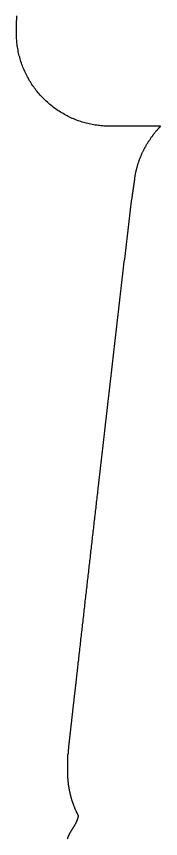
# Model space of a CAD drawing. Extents: x 0 to 29, y 0 to 30.
# Drawn here: x 0.02 to 1.33, y 7.51 to 15 of the extents above; entities that cross this region are included whole.
import ezdxf

# ---------------------------------------------------------------- set-up
doc = ezdxf.new("R2010")
doc.units = 0
doc.layers.add('Layer_1', color=7, linetype='CONTINUOUS')

msp = doc.modelspace()

# ---------------------------------------------------------------- linework, layer by layer
at = {"layer": 'Layer_1', "color": 7}
msp.add_lwpolyline([(0.484716, 7.505102), (0.48511, 7.507014), (0.485546, 7.508898), (0.486018, 7.510753), (0.486521, 7.512578), (0.48705, 7.514371), (0.487603, 7.516131), (0.488174, 7.517859), (0.488761, 7.519552), (0.489361, 7.521211), (0.48997, 7.522836), (0.490587, 7.524425), (0.491209, 7.52598), (0.491835, 7.5275), (0.492461, 7.528986), (0.493088, 7.530436), (0.493713, 7.531852), (0.494335, 7.533235), (0.494953, 7.534583), (0.495566, 7.535898), (0.496173, 7.53718), (0.496773, 7.538429), (0.497367, 7.539646), (0.497952, 7.540832), (0.498528, 7.541987), (0.499096, 7.543111), (0.499655, 7.544206), (0.500203, 7.545271), (0.500742, 7.546307), (0.501271, 7.547315), (0.50179, 7.548295), (0.502298, 7.549249), (0.502796, 7.550176), (0.503284, 7.551077), (0.50376, 7.551953), (0.504227, 7.552804), (0.504682, 7.553631), (0.505128, 7.554435), (0.505563, 7.555216), (0.505987, 7.555974), (0.506402, 7.556711), (0.506806, 7.557426), (0.5072, 7.558121), (0.507972, 7.559472), (0.508703, 7.560743), (0.509397, 7.56194), (0.510054, 7.563067), (0.510675, 7.564126), (0.511262, 7.565122), (0.511817, 7.566059), (0.512341, 7.56694), (0.512836, 7.567767), (0.513302, 7.568545), (0.513742, 7.569276), (0.514157, 7.569962), (0.514547, 7.570607), (0.514915, 7.571212), (0.515608, 7.57235), (0.516219, 7.573348), (0.516757, 7.574224), (0.517231, 7.574992), (0.517647, 7.575665), (0.518013, 7.576256), (0.518334, 7.576773), (0.518898, 7.577679), (0.519323, 7.57836), (0.519643, 7.578872), (0.520125, 7.57964), (0.520609, 7.58041), (0.520609, 7.58041), (0.520609, 7.58041), (0.520609, 7.58041), (0.520609, 7.58041), (0.520609, 7.58041), (0.520609, 7.58041), (0.520609, 7.58041), (0.520609, 7.58041), (0.520609, 7.58041), (0.520609, 7.58041), (0.520609, 7.58041), (0.520609, 7.58041), (0.520609, 7.58041), (0.520609, 7.58041), (0.520609, 7.58041), (0.520609, 7.58041), (0.520609, 7.58041), (0.520609, 7.58041), (0.520609, 7.58041), (0.521699, 7.582138), (0.522776, 7.583846), (0.523842, 7.585534), (0.524896, 7.587201), (0.525937, 7.588848), (0.526965, 7.590476), (0.527979, 7.592083), (0.528981, 7.59367), (0.529968, 7.595238), (0.530942, 7.596787), (0.531902, 7.598316), (0.532847, 7.599825), (0.533778, 7.601316), (0.534695, 7.602788), (0.535598, 7.604241), (0.536486, 7.605675), (0.53736, 7.607091), (0.53822, 7.608489), (0.539065, 7.609868), (0.539896, 7.61123), (0.540713, 7.612573), (0.541516, 7.613899), (0.542304, 7.615207), (0.543079, 7.616498), (0.54384, 7.617772), (0.544587, 7.619029), (0.54532, 7.620269), (0.54604, 7.621493), (0.546747, 7.6227), (0.54744, 7.62389), (0.548121, 7.625065), (0.548788, 7.626223), (0.549443, 7.627366), (0.550085, 7.628493), (0.550715, 7.629605), (0.551333, 7.630701), (0.551938, 7.631782), (0.552532, 7.632848), (0.553114, 7.6339), (0.553685, 7.634937), (0.554244, 7.635959), (0.554792, 7.636967), (0.555329, 7.637961), (0.556378, 7.639923), (0.557386, 7.64183), (0.558352, 7.643682), (0.55928, 7.645482), (0.560169, 7.647231), (0.561021, 7.648929), (0.561838, 7.650579), (0.562621, 7.652182), (0.563372, 7.653738), (0.564091, 7.655249), (0.56478, 7.656716), (0.565441, 7.65814), (0.566073, 7.659523), (0.566679, 7.660865), (0.56726, 7.662168), (0.567817, 7.663432), (0.56835, 7.664659), (0.568861, 7.66585), (0.56935, 7.667006), (0.569819, 7.668127), (0.570268, 7.669216), (0.570699, 7.670271), (0.571112, 7.671296), (0.571507, 7.672289), (0.571886, 7.673253), (0.572249, 7.674188), (0.572942, 7.676003), (0.573579, 7.677709), (0.574163, 7.679312), (0.5747, 7.680818), (0.575194, 7.682232), (0.575648, 7.683561), (0.576066, 7.684808), (0.576451, 7.68598), (0.576806, 7.68708), (0.577133, 7.688113), (0.577435, 7.689082), (0.577714, 7.689992), (0.577971, 7.690846), (0.578444, 7.69245), (0.578846, 7.693856), (0.57919, 7.695089), (0.579484, 7.696169), (0.579737, 7.697115), (0.579953, 7.697944), (0.580324, 7.699396), (0.580594, 7.700488), (0.580792, 7.701307), (0.581083, 7.702538), (0.581225, 7.703154), (0.581365, 7.70377), (0.581365, 7.70377), (0.581365, 7.70377), (0.581365, 7.70377), (0.581365, 7.70377), (0.581365, 7.70377), (0.581365, 7.70377), (0.581659, 7.704708), (0.58188, 7.70541), (0.582099, 7.706107), (0.582301, 7.706748), (0.582477, 7.707311), (0.58277, 7.708243), (0.582961, 7.708851), (0.58325, 7.70977), (0.58325, 7.70977), (0.58325, 7.70977), (0.58325, 7.70977), (0.58325, 7.70977), (0.58325, 7.70977), (0.58325, 7.70977), (0.58325, 7.70977), (0.58325, 7.70977), (0.58325, 7.70977), (0.58325, 7.70977), (0.58325, 7.70977), (0.58325, 7.70977), (0.58325, 7.70977), (0.58325, 7.70977), (0.58325, 7.70977), (0.58325, 7.70977), (0.58325, 7.70977), (0.58325, 7.70977), (0.58325, 7.70977), (0.58325, 7.70977), (0.58325, 7.70977), (0.58325, 7.70977), (0.58325, 7.70977), (0.58325, 7.70977), (0.58325, 7.70977), (0.58325, 7.70977), (0.58325, 7.70977), (0.58325, 7.70977), (0.58325, 7.70977), (0.58325, 7.70977), (0.58325, 7.70977), (0.58325, 7.70977), (0.58325, 7.70977), (0.58325, 7.70977), (0.58325, 7.70977), (0.58325, 7.70977), (0.58325, 7.70977), (0.58325, 7.70977), (0.58325, 7.70977), (0.58325, 7.70977), (0.58325, 7.70977), (0.58325, 7.70977), (0.58325, 7.70977), (0.58325, 7.70977), (0.58325, 7.70977), (0.58325, 7.70977), (0.58325, 7.70977), (0.58325, 7.70977), (0.58325, 7.70977), (0.58325, 7.70977), (0.58325, 7.70977), (0.58325, 7.70977), (0.58325, 7.70977), (0.58325, 7.70977), (0.58325, 7.70977), (0.58325, 7.70977), (0.58325, 7.70977), (0.58325, 7.70977), (0.58325, 7.70977), (0.58325, 7.70977), (0.58325, 7.70977), (0.58325, 7.70977), (0.58325, 7.70977), (0.58325, 7.70977), (0.58325, 7.70977), (0.58325, 7.70977), (0.58325, 7.70977), (0.58325, 7.70977), (0.58325, 7.70977), (0.58325, 7.70977), (0.58325, 7.70977), (0.58325, 7.70977), (0.58325, 7.70977), (0.58325, 7.70977), (0.58325, 7.70977), (0.58325, 7.70977), (0.58325, 7.70977), (0.58325, 7.70977), (0.58325, 7.70977), (0.58325, 7.70977), (0.58325, 7.70977), (0.58325, 7.70977), (0.58325, 7.70977), (0.58325, 7.70977), (0.58325, 7.70977), (0.58325, 7.70977), (0.58325, 7.70977), (0.58325, 7.70977), (0.58325, 7.70977), (0.58325, 7.70977), (0.58325, 7.70977), (0.58325, 7.70977), (0.582955, 7.710708), (0.582735, 7.71141), (0.582516, 7.712107), (0.582314, 7.712748), (0.582138, 7.713311), (0.581845, 7.714243), (0.581654, 7.714851), (0.581365, 7.71577), (0.581365, 7.71577), (0.581365, 7.71577), (0.581365, 7.71577), (0.581365, 7.71577), (0.581365, 7.71577), (0.581365, 7.71577), (0.581365, 7.71577), (0.581365, 7.71577), (0.581365, 7.71577), (0.581365, 7.71577), (0.581365, 7.71577), (0.581365, 7.71577), (0.581365, 7.71577), (0.581365, 7.71577), (0.581365, 7.71577), (0.581365, 7.71577), (0.581365, 7.71577), (0.581365, 7.71577), (0.581365, 7.71577), (0.581365, 7.71577), (0.581365, 7.71577), (0.581365, 7.71577), (0.581365, 7.71577), (0.581365, 7.71577), (0.581365, 7.71577), (0.581365, 7.71577), (0.581365, 7.71577), (0.581365, 7.71577), (0.581365, 7.71577), (0.581365, 7.71577), (0.581365, 7.71577), (0.581365, 7.71577), (0.581365, 7.71577), (0.581365, 7.71577), (0.581365, 7.71577), (0.581365, 7.71577), (0.581365, 7.71577), (0.581365, 7.71577), (0.581365, 7.71577), (0.581365, 7.71577), (0.581365, 7.71577), (0.581365, 7.71577), (0.581365, 7.71577), (0.581365, 7.71577), (0.581365, 7.71577), (0.581365, 7.71577), (0.581365, 7.71577), (0.581365, 7.71577), (0.581365, 7.71577), (0.581365, 7.71577), (0.581365, 7.71577), (0.581365, 7.71577), (0.581365, 7.71577), (0.581365, 7.71577), (0.581365, 7.71577), (0.581365, 7.71577), (0.581365, 7.71577), (0.581365, 7.71577), (0.581365, 7.71577), (0.581365, 7.71577), (0.581365, 7.71577), (0.581365, 7.71577), (0.581365, 7.71577), (0.581365, 7.71577), (0.581365, 7.71577), (0.581365, 7.71577), (0.581365, 7.71577), (0.581365, 7.71577), (0.581365, 7.71577), (0.581365, 7.71577), (0.581365, 7.71577), (0.581365, 7.71577), (0.581365, 7.71577), (0.581365, 7.71577), (0.581365, 7.71577), (0.581365, 7.71577), (0.581365, 7.71577), (0.581365, 7.71577), (0.581365, 7.71577), (0.581365, 7.71577), (0.581365, 7.71577), (0.581365, 7.71577), (0.581365, 7.71577), (0.581365, 7.71577), (0.581365, 7.71577), (0.581365, 7.71577), (0.581365, 7.71577), (0.581365, 7.71577), (0.581365, 7.71577), (0.581365, 7.71577), (0.581365, 7.71577), (0.581365, 7.71577), (0.579907, 7.718595), (0.578472, 7.721402), (0.577058, 7.724193), (0.575665, 7.726966), (0.573612, 7.731103), (0.571606, 7.735201), (0.569645, 7.73926), (0.567728, 7.743282), (0.565855, 7.747266), (0.564025, 7.751212), (0.562236, 7.75512), (0.560488, 7.758991), (0.558779, 7.762824), (0.55711, 7.76662), (0.555478, 7.77038), (0.553883, 7.774102), (0.552325, 7.777787), (0.550802, 7.781437), (0.549314, 7.78505), (0.54786, 7.788626), (0.546439, 7.792167), (0.544591, 7.796843), (0.542798, 7.801455), (0.54106, 7.806005), (0.539375, 7.810492), (0.537741, 7.814919), (0.536157, 7.819284), (0.53462, 7.823589), (0.533131, 7.827835), (0.531686, 7.832022), (0.530285, 7.83615), (0.528927, 7.84022), (0.52761, 7.844233), (0.526334, 7.84819), (0.525096, 7.85209), (0.523895, 7.855936), (0.522731, 7.859726), (0.521603, 7.863462), (0.520509, 7.867145), (0.519448, 7.870775), (0.518419, 7.874352), (0.517422, 7.877878), (0.516455, 7.881353), (0.515517, 7.884778), (0.514608, 7.888152), (0.513727, 7.891478), (0.512872, 7.894755), (0.512044, 7.897984), (0.51124, 7.901165), (0.510462, 7.9043), (0.509707, 7.907389), (0.508974, 7.910432), (0.507914, 7.914931), (0.506902, 7.919329), (0.505935, 7.92363), (0.505013, 7.927835), (0.504133, 7.931945), (0.503293, 7.935964), (0.502491, 7.939892), (0.501725, 7.943732), (0.500995, 7.947485), (0.500069, 7.952377), (0.499199, 7.957121), (0.498381, 7.961722), (0.497614, 7.966184), (0.496892, 7.970511), (0.496214, 7.974705), (0.495578, 7.978773), (0.494979, 7.982716), (0.494417, 7.986539), (0.493889, 7.990245), (0.493393, 7.993837), (0.492927, 7.99732), (0.492489, 8.000696), (0.492078, 8.003968), (0.491691, 8.007139), (0.491151, 8.011751), (0.490659, 8.01615), (0.490211, 8.020345), (0.489804, 8.024346), (0.489433, 8.028161), (0.488986, 8.033013), (0.488593, 8.037564), (0.488246, 8.041833), (0.48794, 8.045838), (0.487671, 8.049594), (0.487433, 8.053116), (0.487223, 8.05642), (0.48695, 8.061068), (0.486725, 8.065282), (0.486539, 8.069102), (0.486336, 8.07372), (0.48618, 8.077762), (0.486059, 8.0813), (0.485922, 8.085945), (0.48583, 8.08972), (0.485749, 8.093811), (0.485681, 8.098415), (0.485644, 8.102252), (0.485624, 8.10609), (0.485624, 8.106979), (0.485624, 8.10797), (0.485624, 8.109247), (0.485624, 8.110761), (0.485624, 8.11247), (0.485624, 8.113378), (0.485624, 8.11432), (0.485624, 8.115292), (0.485624, 8.116291), (0.485624, 8.117313), (0.485624, 8.118354), (0.485624, 8.119413), (0.485624, 8.120486), (0.485624, 8.12157), (0.485624, 8.122663), (0.485624, 8.123763), (0.485624, 8.124868), (0.485624, 8.125975), (0.485624, 8.127084), (0.485624, 8.128192), (0.485624, 8.129298), (0.485624, 8.1304), (0.485624, 8.131497), (0.485624, 8.132588), (0.485624, 8.133672), (0.485624, 8.134748), (0.485624, 8.135814), (0.485624, 8.136871), (0.485624, 8.137917), (0.485624, 8.138951), (0.485624, 8.139974), (0.485624, 8.140983), (0.485624, 8.14198), (0.485624, 8.142963), (0.485624, 8.143933), (0.485624, 8.144888), (0.485624, 8.145828), (0.485624, 8.146754), (0.485624, 8.147665), (0.485624, 8.148561), (0.485624, 8.149441), (0.485624, 8.150306), (0.485624, 8.151156), (0.485624, 8.15199), (0.485624, 8.152809), (0.485624, 8.153612), (0.485624, 8.155184), (0.485624, 8.156694), (0.485624, 8.158141), (0.485624, 8.159528), (0.485624, 8.160856), (0.485624, 8.162125), (0.485624, 8.163337), (0.485624, 8.164494), (0.485624, 8.165598), (0.485624, 8.16665), (0.485624, 8.167651), (0.485624, 8.168604), (0.485624, 8.16951), (0.485624, 8.170372), (0.485624, 8.17119), (0.485624, 8.171968), (0.485624, 8.172705), (0.485624, 8.173405), (0.485624, 8.174717), (0.485624, 8.175892), (0.485624, 8.176944), (0.485624, 8.177884), (0.485624, 8.178722), (0.485624, 8.179469), (0.485624, 8.180134), (0.485624, 8.181285), (0.485624, 8.182186), (0.485624, 8.182888), (0.485624, 8.183913), (0.485624, 8.184936), (0.485624, 8.18529), (0.485624, 8.18529), (0.485624, 8.18529), (0.485624, 8.18529), (0.485624, 8.18529), (0.485624, 8.18529), (0.485624, 8.18529), (0.485624, 8.18529), (0.485624, 8.18529), (0.485624, 8.18529), (0.485624, 8.18529), (0.485624, 8.18529), (0.485624, 8.18529), (0.485624, 8.18529), (0.485624, 8.18529), (0.485624, 8.18529), (0.485624, 8.18529), (0.485624, 8.18529), (0.485624, 8.18529), (0.485624, 8.18529), (0.485624, 8.18529), (0.485624, 8.18529), (0.485624, 8.18529), (0.485624, 8.18529), (0.485624, 8.186835), (0.485625, 8.188357), (0.485625, 8.189856), (0.485626, 8.191332), (0.485628, 8.192786), (0.48563, 8.194218), (0.485632, 8.195629), (0.485634, 8.197017), (0.485636, 8.198385), (0.485639, 8.199732), (0.485642, 8.201059), (0.485646, 8.202365), (0.485649, 8.203651), (0.485653, 8.204918), (0.485657, 8.206165), (0.485661, 8.207394), (0.485666, 8.208603), (0.485671, 8.209794), (0.485676, 8.210966), (0.485681, 8.21212), (0.485687, 8.213257), (0.485692, 8.214375), (0.485698, 8.215477), (0.485705, 8.216561), (0.485711, 8.217629), (0.485717, 8.21868), (0.485724, 8.219715), (0.485731, 8.220733), (0.485738, 8.221736), (0.485746, 8.222722), (0.485753, 8.223694), (0.485761, 8.22465), (0.485777, 8.226521), (0.485794, 8.228333), (0.485811, 8.230088), (0.485829, 8.231788), (0.485848, 8.233433), (0.485867, 8.235027), (0.485886, 8.236569), (0.485907, 8.238063), (0.485927, 8.239508), (0.485949, 8.240907), (0.48597, 8.24226), (0.485992, 8.24357), (0.486015, 8.244836), (0.486038, 8.246062), (0.486061, 8.247247), (0.486085, 8.248392), (0.486109, 8.2495), (0.486134, 8.250572), (0.486158, 8.251607), (0.486183, 8.252608), (0.486209, 8.253575), (0.486234, 8.254509), (0.48626, 8.255412), (0.486286, 8.256283), (0.486312, 8.257125), (0.486366, 8.258729), (0.48642, 8.260223), (0.486475, 8.261613), (0.48653, 8.262906), (0.486586, 8.264108), (0.486642, 8.265224), (0.486698, 8.26626), (0.486755, 8.26722), (0.486812, 8.268109), (0.486869, 8.268931), (0.486984, 8.270404), (0.487098, 8.271654), (0.487212, 8.272711), (0.487324, 8.273598), (0.487549, 8.274968), (0.487767, 8.275883), (0.48819, 8.276823), (0.48896, 8.276952), (0.489545, 8.276734), (0.489979, 8.276927), (0.490297, 8.277496), (0.490529, 8.278257), (0.4907, 8.279056), (0.490825, 8.2798), (0.490917, 8.280446), (0.491053, 8.28157), (0.49112, 8.282204), (0.491186, 8.28289), (0.491186, 8.28289), (0.491186, 8.28289), (0.491186, 8.28289), (0.491186, 8.28289), (0.491186, 8.28289), (0.491186, 8.28289), (0.491186, 8.28289), (0.491186, 8.28289), (0.491186, 8.28289), (0.491186, 8.28289), (0.491186, 8.28289), (0.491186, 8.28289), (0.491186, 8.28289), (0.491186, 8.28289), (0.491186, 8.28289), (0.49126, 8.283715), (0.491331, 8.284528), (0.491398, 8.285329), (0.491462, 8.286117), (0.491524, 8.286894), (0.491641, 8.288425), (0.491748, 8.28991), (0.491846, 8.291351), (0.491938, 8.29275), (0.492022, 8.294107), (0.492101, 8.295424), (0.492176, 8.296702), (0.492245, 8.297943), (0.492311, 8.299147), (0.492373, 8.300316), (0.492433, 8.30145), (0.492489, 8.302551), (0.492543, 8.30362), (0.492596, 8.304658), (0.492646, 8.305665), (0.492694, 8.306643), (0.492742, 8.307591), (0.492788, 8.308513), (0.492832, 8.309406), (0.492876, 8.310274), (0.492918, 8.311116), (0.49296, 8.311934), (0.493001, 8.312727), (0.493041, 8.313497), (0.493081, 8.314244), (0.49312, 8.314969), (0.493158, 8.315673), (0.493195, 8.316356), (0.493232, 8.317018), (0.493305, 8.318306), (0.493376, 8.319516), (0.493445, 8.320654), (0.493512, 8.321725), (0.493576, 8.322731), (0.493639, 8.323677), (0.493699, 8.324566), (0.493757, 8.325401), (0.493813, 8.326186), (0.493867, 8.326924), (0.493918, 8.327617), (0.493968, 8.328268), (0.494015, 8.328879), (0.494107, 8.330029), (0.49419, 8.331038), (0.494265, 8.331923), (0.494333, 8.3327), (0.494394, 8.333381), (0.494448, 8.333978), (0.494546, 8.335026), (0.494622, 8.335814), (0.49468, 8.336406), (0.49477, 8.337297), (0.494862, 8.33819), (0.494862, 8.33819), (0.494862, 8.33819), (0.494862, 8.33819), (0.494862, 8.33819), (0.494862, 8.33819), (0.494862, 8.33819), (0.494862, 8.33819), (0.494862, 8.33819), (0.494862, 8.33819), (0.494862, 8.33819), (0.494862, 8.33819), (0.494862, 8.33819), (0.494862, 8.33819), (0.494862, 8.33819), (0.494862, 8.33819), (0.494862, 8.33819), (0.494862, 8.33819), (0.494862, 8.33819), (0.494862, 8.33819), (0.494862, 8.33819), (0.494862, 8.33819), (0.494862, 8.33819), (0.494862, 8.33819), (0.494862, 8.33819), (0.494862, 8.33819), (0.494862, 8.33819), (0.494862, 8.33819), (0.494862, 8.33819), (0.494862, 8.33819), (0.494862, 8.33819), (0.494862, 8.33819), (0.494862, 8.33819), (0.494862, 8.33819), (0.494862, 8.33819), (0.494862, 8.33819), (0.494862, 8.33819), (0.494862, 8.33819), (0.494862, 8.33819), (0.494862, 8.33819), (0.494862, 8.33819), (0.494862, 8.33819), (0.494862, 8.33819), (0.495063, 8.340141), (0.495264, 8.342082), (0.495465, 8.344013), (0.495666, 8.345932), (0.495867, 8.34784), (0.496068, 8.349736), (0.496268, 8.35162), (0.496468, 8.353491), (0.496667, 8.355349), (0.496866, 8.357194), (0.497064, 8.359025), (0.497261, 8.360842), (0.497458, 8.362645), (0.497653, 8.364433), (0.497847, 8.366207), (0.498041, 8.367966), (0.498233, 8.369711), (0.498423, 8.37144), (0.498613, 8.373153), (0.498801, 8.374851), (0.498988, 8.376534), (0.499173, 8.378201), (0.499357, 8.379852), (0.49954, 8.381487), (0.499721, 8.383106), (0.4999, 8.38471), (0.500078, 8.386297), (0.500254, 8.387868), (0.500429, 8.389423), (0.500602, 8.390962), (0.500773, 8.392485), (0.500943, 8.393991), (0.501111, 8.395482), (0.501277, 8.396956), (0.501442, 8.398415), (0.501605, 8.399857), (0.501766, 8.401283), (0.501925, 8.402693), (0.502083, 8.404087), (0.502239, 8.405466), (0.502393, 8.406828), (0.502546, 8.408175), (0.502697, 8.409506), (0.502995, 8.412142), (0.503287, 8.414716), (0.503572, 8.417227), (0.503849, 8.419677), (0.50412, 8.422067), (0.504384, 8.424397), (0.504642, 8.426668), (0.504893, 8.428882), (0.505137, 8.431039), (0.505375, 8.43314), (0.505607, 8.435186), (0.505833, 8.437179), (0.506052, 8.439119), (0.506266, 8.441008), (0.506473, 8.442846), (0.506675, 8.444634), (0.506872, 8.446374), (0.507063, 8.448066), (0.507249, 8.449712), (0.507429, 8.451313), (0.507604, 8.45287), (0.507775, 8.454383), (0.50794, 8.455854), (0.508101, 8.457283), (0.508257, 8.458673), (0.508409, 8.460023), (0.508556, 8.461335), (0.508699, 8.46261), (0.508838, 8.463848), (0.509107, 8.466256), (0.509361, 8.468526), (0.5096, 8.470663), (0.509825, 8.472676), (0.510036, 8.474571), (0.510235, 8.476354), (0.510421, 8.478032), (0.510597, 8.47961), (0.510762, 8.481094), (0.510916, 8.48249), (0.511062, 8.483802), (0.511198, 8.485035), (0.511327, 8.486193), (0.511447, 8.487282), (0.511673, 8.489329), (0.511872, 8.491127), (0.512046, 8.492706), (0.512198, 8.494091), (0.512332, 8.495306), (0.512449, 8.496372), (0.512654, 8.498241), (0.512808, 8.499648), (0.512924, 8.500705), (0.513098, 8.502295), (0.513185, 8.503092), (0.513272, 8.50389), (0.513272, 8.50389), (0.513272, 8.50389), (0.513978, 8.510344), (0.514684, 8.516771), (0.515387, 8.523169), (0.51609, 8.529535), (0.51679, 8.535869), (0.517488, 8.542168), (0.518183, 8.548431), (0.518875, 8.554655), (0.519565, 8.56084), (0.520251, 8.566984), (0.520933, 8.573085), (0.521611, 8.579144), (0.522286, 8.585157), (0.522956, 8.591125), (0.523622, 8.597047), (0.524283, 8.602921), (0.52494, 8.608747), (0.525592, 8.614523), (0.526238, 8.62025), (0.52688, 8.625927), (0.527517, 8.631553), (0.528148, 8.637128), (0.528774, 8.642651), (0.529394, 8.648121), (0.530009, 8.653539), (0.530618, 8.658905), (0.531222, 8.664217), (0.53182, 8.669476), (0.532412, 8.674681), (0.532998, 8.679833), (0.533578, 8.684931), (0.534153, 8.689975), (0.534721, 8.694965), (0.535284, 8.699902), (0.535841, 8.704785), (0.536392, 8.709614), (0.536936, 8.714389), (0.537475, 8.719111), (0.538008, 8.723779), (0.538535, 8.728394), (0.539056, 8.732956), (0.539571, 8.737465), (0.540207, 8.743038), (0.540835, 8.748529), (0.541453, 8.753938), (0.542184, 8.760335), (0.542902, 8.766615), (0.543607, 8.77278), (0.544298, 8.77883), (0.544977, 8.784768), (0.545643, 8.790594), (0.546297, 8.796309), (0.546938, 8.801915), (0.547566, 8.807413), (0.548183, 8.812805), (0.548787, 8.818092), (0.54938, 8.823274), (0.549961, 8.828355), (0.55053, 8.833335), (0.551088, 8.838215), (0.551817, 8.844596), (0.552526, 8.850804), (0.553216, 8.856845), (0.553887, 8.862721), (0.55454, 8.868436), (0.555175, 8.873993), (0.555792, 8.879396), (0.556391, 8.88465), (0.556974, 8.889756), (0.55754, 8.894719), (0.55809, 8.899542), (0.558625, 8.904228), (0.559144, 8.908781), (0.559774, 8.914312), (0.560504, 8.920714), (0.561201, 8.926839), (0.561869, 8.932699), (0.562507, 8.938303), (0.563117, 8.943662), (0.563699, 8.948785), (0.564256, 8.953683), (0.564966, 8.959927), (0.565634, 8.965801), (0.566262, 8.971326), (0.566852, 8.976521), (0.567406, 8.981406), (0.567927, 8.985997), (0.568539, 8.991392), (0.569218, 8.997379), (0.569835, 9.002821), (0.570395, 9.007766), (0.571074, 9.01376), (0.571669, 9.01902), (0.572192, 9.023634), (0.572878, 9.029707), (0.573438, 9.034655), (0.574045, 9.040029), (0.57473, 9.046093), (0.575302, 9.05116), (0.575876, 9.05624), (0.577681, 9.072236), (0.579478, 9.088162), (0.581268, 9.104017), (0.58305, 9.119796), (0.584824, 9.135496), (0.586737, 9.152422), (0.588639, 9.16925), (0.59053, 9.185976), (0.592409, 9.202598), (0.594277, 9.219113), (0.596133, 9.235519), (0.59812, 9.25307), (0.600092, 9.270488), (0.602049, 9.287772), (0.60399, 9.304919), (0.605917, 9.321926), (0.607828, 9.338792), (0.609724, 9.355516), (0.611603, 9.372095), (0.613466, 9.388528), (0.615314, 9.404815), (0.617144, 9.420954), (0.618958, 9.436943), (0.620756, 9.452783), (0.622537, 9.468473), (0.624427, 9.485124), (0.626423, 9.502701), (0.628397, 9.52008), (0.630349, 9.53726), (0.632278, 9.554241), (0.634186, 9.571022), (0.636071, 9.587605), (0.637933, 9.603988), (0.639774, 9.620174), (0.641593, 9.636161), (0.643389, 9.651951), (0.645385, 9.669497), (0.647354, 9.686795), (0.649295, 9.703846), (0.651208, 9.720652), (0.653095, 9.737214), (0.654953, 9.753534), (0.656785, 9.769613), (0.658791, 9.787217), (0.660764, 9.804529), (0.662704, 9.821551), (0.664612, 9.838287), (0.666488, 9.854739), (0.668333, 9.870911), (0.670146, 9.886806), (0.672107, 9.903991), (0.674031, 9.920848), (0.675918, 9.937383), (0.677769, 9.953598), (0.67975, 9.970947), (0.681689, 9.987928), (0.683587, 10.004546), (0.685445, 10.020808), (0.687264, 10.036721), (0.689191, 10.053588), (0.691074, 10.070058), (0.693054, 10.087378), (0.694984, 10.104256), (0.696865, 10.120702), (0.698698, 10.136725), (0.700612, 10.15345), (0.702597, 10.170797), (0.704524, 10.187629), (0.706393, 10.20396), (0.708207, 10.219804), (0.710188, 10.237096), (0.712102, 10.253803), (0.713951, 10.269945), (0.715936, 10.287273), (0.717847, 10.303945), (0.719686, 10.319985), (0.721632, 10.33696), (0.723497, 10.353224), (0.725447, 10.370222), (0.727308, 10.386441), (0.729231, 10.403204), (0.7312, 10.420357), (0.733063, 10.436586), (0.735077, 10.454136), (0.736968, 10.470603), (0.738965, 10.487984), (0.740823, 10.504156), (0.742743, 10.520873), (0.744693, 10.537837), (0.746638, 10.554763), (0.74855, 10.571391), (0.750401, 10.587488), (0.752286, 10.60388), (0.754144, 10.620024), (0.756096, 10.636989), (0.758007, 10.653598), (0.759883, 10.669894), (0.761818, 10.686704), (0.763666, 10.702755), (0.765516, 10.71881), (0.768589, 10.745491), (0.771636, 10.771959), (0.774659, 10.798214), (0.777656, 10.824256), (0.780628, 10.850086), (0.783771, 10.877409), (0.786885, 10.904491), (0.789972, 10.931331), (0.793029, 10.957929), (0.796059, 10.984286), (0.79906, 11.010402), (0.802033, 11.036279), (0.804978, 11.061915), (0.808077, 11.088899), (0.811145, 11.115613), (0.814182, 11.14206), (0.817188, 11.168239), (0.820337, 11.195674), (0.823452, 11.222812), (0.826532, 11.249655), (0.829579, 11.276202), (0.832592, 11.302457), (0.83557, 11.32842), (0.838516, 11.354094), (0.84159, 11.380887), (0.844627, 11.407361), (0.847627, 11.433518), (0.850747, 11.460718), (0.853827, 11.487572), (0.856868, 11.514081), (0.859869, 11.540249), (0.862832, 11.566079), (0.865902, 11.592845), (0.86893, 11.619244), (0.872058, 11.646516), (0.875141, 11.673393), (0.87818, 11.699879), (0.881174, 11.725976), (0.884124, 11.75169), (0.887163, 11.778173), (0.890285, 11.805377), (0.893356, 11.832139), (0.896378, 11.858465), (0.899351, 11.88436), (0.902397, 11.910888), (0.905511, 11.938), (0.908569, 11.964625), (0.911573, 11.990771), (0.914523, 12.016445), (0.917643, 12.043586), (0.920703, 12.070196), (0.923703, 12.096282), (0.926644, 12.121854), (0.929734, 12.148704), (0.932759, 12.174983), (0.935917, 12.20241), (0.939005, 12.22921), (0.942023, 12.255397), (0.944973, 12.280984), (0.948036, 12.307537), (0.9512, 12.334956), (0.954284, 12.361661), (0.957289, 12.38767), (0.960378, 12.414399), (0.963542, 12.441749), (0.966615, 12.468302), (0.969601, 12.494077), (0.972645, 12.520342), (0.975738, 12.547002), (0.978733, 12.572799), (0.981896, 12.600016), (0.984949, 12.62627), (0.988142, 12.653689), (0.991215, 12.680054), (0.994399, 12.707341), (0.997455, 12.733496), (1.000595, 12.760343), (1.0038, 12.787692), (1.006856, 12.813744), (1.009954, 12.840097), (1.013072, 12.866581), (1.016192, 12.893032), (1.019296, 12.919298), (1.022513, 12.946455), (1.025529, 12.971853), (1.028612, 12.997741), (1.031722, 13.023787), (1.034823, 13.049681), (1.038085, 13.076813), (1.04124, 13.102952), (1.044431, 13.129267), (1.047735, 13.156369), (1.050907, 13.182232), (1.054125, 13.208293), (1.057445, 13.234963), (1.060815, 13.261752), (1.064094, 13.287498), (1.067462, 13.313519), (1.071141, 13.341314), (1.074832, 13.36825), (1.07508, 13.369925), (1.075357, 13.371789), (1.075713, 13.374194), (1.075915, 13.375558), (1.076132, 13.377022), (1.076362, 13.378575), (1.076604, 13.38021), (1.076857, 13.381917), (1.07712, 13.383689), (1.077391, 13.385518), (1.077669, 13.387397), (1.077954, 13.389319), (1.078244, 13.39128), (1.07854, 13.393272), (1.078839, 13.395291), (1.079141, 13.397332), (1.079446, 13.39939), (1.079753, 13.401461), (1.080061, 13.403541), (1.08037, 13.405627), (1.080679, 13.407714), (1.080989, 13.4098), (1.081297, 13.411883), (1.081605, 13.413958), (1.081911, 13.416025), (1.082215, 13.418079), (1.082518, 13.420121), (1.082818, 13.422147), (1.083116, 13.424156), (1.08341, 13.426146), (1.083702, 13.428116), (1.083991, 13.430064), (1.084276, 13.43199), (1.084558, 13.433892), (1.084836, 13.43577), (1.085111, 13.437622), (1.085381, 13.439448), (1.085648, 13.441247), (1.08591, 13.443019), (1.086169, 13.444764), (1.086423, 13.44648), (1.086673, 13.448167), (1.086919, 13.449826), (1.08716, 13.451456), (1.087398, 13.453057), (1.087631, 13.454628), (1.087859, 13.456171), (1.088083, 13.457684), (1.088303, 13.459168), (1.088519, 13.460623), (1.08873, 13.462049), (1.088937, 13.463446), (1.08914, 13.464814), (1.089338, 13.466154), (1.089533, 13.467466), (1.089723, 13.46875), (1.089909, 13.470007), (1.090091, 13.471236), (1.090269, 13.472438), (1.090443, 13.473613), (1.090614, 13.474762), (1.09078, 13.475885), (1.090943, 13.476982), (1.091101, 13.478054), (1.091257, 13.479101), (1.091558, 13.481138), (1.091846, 13.483078), (1.092119, 13.484925), (1.09238, 13.486683), (1.092627, 13.488354), (1.092863, 13.489942), (1.093086, 13.49145), (1.093298, 13.492882), (1.0935, 13.494241), (1.093691, 13.495529), (1.093872, 13.496751), (1.094043, 13.497908), (1.094206, 13.499005), (1.094359, 13.500043), (1.094505, 13.501026), (1.094643, 13.501955), (1.0949, 13.503693), (1.09513, 13.505244), (1.095335, 13.506625), (1.095517, 13.507855), (1.095679, 13.508948), (1.095823, 13.50992), (1.095951, 13.510783), (1.096171, 13.512271), (1.096343, 13.513429), (1.096476, 13.514329), (1.09667, 13.515638), (1.096781, 13.516389), (1.096928, 13.51738), (1.096928, 13.51738), (1.096928, 13.51738), (1.096928, 13.51738), (1.096928, 13.51738), (1.096928, 13.51738), (1.096928, 13.51738), (1.095983, 13.51738), (1.095038, 13.51738), (1.095038, 13.51738), (1.095038, 13.51738), (1.095038, 13.51738), (1.095038, 13.51738), (1.095038, 13.51738), (1.095038, 13.51738), (1.095038, 13.51738), (1.095038, 13.51738), (1.095038, 13.51738), (1.095038, 13.51738), (1.095038, 13.51738), (1.095038, 13.51738), (1.095038, 13.51738), (1.095038, 13.51738), (1.095038, 13.51738), (1.095038, 13.51738), (1.095038, 13.51738), (1.095038, 13.51738), (1.095038, 13.51738), (1.095038, 13.51738), (1.095038, 13.51738), (1.095038, 13.51738), (1.095038, 13.51738), (1.095038, 13.51738), (1.095038, 13.51738), (1.095038, 13.51738), (1.095038, 13.51738), (1.095038, 13.51738), (1.095038, 13.51738), (1.095038, 13.51738), (1.095038, 13.51738), (1.095038, 13.51738), (1.095038, 13.51738), (1.095038, 13.51738), (1.095038, 13.51738), (1.095038, 13.51738), (1.095038, 13.51738), (1.095038, 13.51738), (1.095038, 13.51738), (1.095038, 13.51738), (1.095038, 13.51738), (1.095038, 13.51738), (1.095038, 13.51738), (1.095038, 13.51738), (1.095038, 13.51738), (1.095038, 13.51738), (1.095038, 13.51738), (1.095038, 13.51738), (1.095038, 13.51738), (1.095038, 13.51738), (1.095038, 13.51738), (1.095038, 13.51738), (1.095038, 13.51738), (1.095038, 13.51738), (1.095038, 13.51738), (1.095038, 13.51738), (1.095038, 13.51738), (1.095038, 13.51738), (1.095038, 13.51738), (1.095038, 13.51738), (1.095038, 13.51738), (1.095038, 13.51738), (1.095038, 13.51738), (1.095038, 13.51738), (1.095038, 13.51738), (1.095038, 13.51738), (1.095038, 13.51738), (1.095038, 13.51738), (1.095038, 13.51738), (1.095038, 13.51738), (1.095038, 13.51738), (1.095038, 13.51738), (1.095038, 13.51738), (1.095038, 13.51738), (1.095038, 13.51738), (1.095038, 13.51738), (1.095038, 13.51738), (1.095038, 13.51738), (1.095038, 13.51738), (1.095038, 13.51738), (1.095038, 13.51738), (1.095038, 13.51738), (1.095038, 13.51738), (1.095038, 13.51738), (1.095038, 13.51738), (1.095038, 13.51738), (1.095038, 13.51738), (1.095038, 13.51738), (1.095038, 13.51738), (1.095038, 13.51738), (1.095038, 13.51738), (1.095038, 13.51738), (1.095038, 13.51738), (1.095038, 13.51738), (1.095038, 13.51738), (1.095038, 13.51738), (1.095038, 13.51738), (1.095038, 13.51738), (1.09588, 13.523274), (1.096753, 13.52909), (1.097655, 13.53483), (1.098585, 13.540493), (1.099542, 13.546081), (1.100523, 13.551595), (1.101529, 13.557036), (1.102558, 13.562404), (1.103608, 13.567701), (1.104679, 13.572927), (1.105769, 13.578083), (1.106878, 13.583171), (1.108004, 13.588191), (1.109147, 13.593144), (1.110305, 13.59803), (1.111478, 13.602851), (1.112665, 13.607608), (1.113864, 13.612301), (1.115076, 13.616931), (1.116298, 13.621499), (1.117531, 13.626005), (1.118774, 13.630452), (1.120026, 13.634838), (1.121286, 13.639166), (1.122981, 13.644857), (1.124689, 13.650446), (1.126406, 13.655936), (1.128133, 13.661327), (1.129868, 13.666622), (1.131609, 13.671821), (1.133355, 13.676928), (1.135106, 13.681944), (1.136859, 13.686869), (1.138615, 13.691707), (1.140371, 13.696458), (1.142128, 13.701124), (1.143883, 13.705706), (1.145637, 13.710207), (1.147388, 13.714628), (1.149135, 13.718969), (1.150879, 13.723233), (1.152618, 13.727421), (1.154351, 13.731534), (1.156078, 13.735574), (1.157798, 13.739542), (1.159511, 13.743439), (1.161216, 13.747267), (1.162913, 13.751027), (1.164601, 13.75472), (1.167126, 13.760158), (1.169628, 13.765452), (1.172107, 13.770605), (1.174561, 13.775621), (1.176989, 13.780504), (1.17939, 13.785259), (1.181763, 13.789887), (1.184109, 13.794393), (1.186425, 13.798781), (1.188712, 13.803053), (1.190968, 13.807212), (1.193194, 13.811262), (1.195389, 13.815206), (1.198279, 13.820325), (1.201112, 13.825265), (1.203888, 13.830033), (1.206607, 13.834636), (1.209268, 13.839079), (1.211873, 13.843369), (1.21442, 13.847511), (1.216911, 13.85151), (1.219345, 13.855371), (1.221723, 13.8591), (1.224045, 13.862702), (1.226312, 13.86618), (1.228525, 13.869539), (1.231768, 13.874403), (1.234892, 13.87902), (1.237897, 13.883402), (1.240788, 13.887562), (1.243566, 13.891512), (1.246236, 13.895263), (1.249658, 13.900011), (1.252896, 13.904442), (1.255959, 13.908578), (1.258853, 13.91244), (1.261587, 13.916046), (1.264168, 13.919415), (1.266603, 13.922563), (1.270054, 13.926971), (1.273206, 13.930948), (1.276084, 13.934536), (1.279589, 13.938853), (1.282679, 13.942614), (1.285401, 13.94589), (1.289, 13.950172), (1.291945, 13.953634), (1.295158, 13.957369), (1.298799, 13.96155), (1.301855, 13.965018), (1.304931, 13.96847), (1.30522, 13.9688), (1.305973, 13.969659), (1.306468, 13.970224), (1.307026, 13.97086), (1.307634, 13.971554), (1.308283, 13.972294), (1.308961, 13.973067), (1.309661, 13.973866), (1.310376, 13.974682), (1.3111, 13.975507), (1.311827, 13.976337), (1.312553, 13.977165), (1.313273, 13.977987), (1.313986, 13.978799), (1.314687, 13.979599), (1.315375, 13.980384), (1.316047, 13.981151), (1.316703, 13.981899), (1.317341, 13.982627), (1.31796, 13.983333), (1.318559, 13.984016), (1.319138, 13.984677), (1.319697, 13.985314), (1.320235, 13.985928), (1.320753, 13.986519), (1.321251, 13.987086), (1.321728, 13.987631), (1.322185, 13.988153), (1.322623, 13.988652), (1.323042, 13.98913), (1.323442, 13.989586), (1.3242, 13.990451), (1.324887, 13.991235), (1.325509, 13.991944), (1.32607, 13.992585), (1.326575, 13.993161), (1.327029, 13.993678), (1.327436, 13.994143), (1.328147, 13.994954), (1.32871, 13.995596), (1.329153, 13.996101), (1.329807, 13.996847), (1.330471, 13.997604), (1.330704, 13.99787), (1.330704, 13.99787), (1.330704, 13.99787), (1.330704, 13.99787), (1.330704, 13.99787), (1.330704, 13.99787), (1.330704, 13.99787), (1.330704, 13.99787), (1.330704, 13.99787), (1.330704, 13.99787), (1.330704, 13.99787), (1.330704, 13.99787), (1.330704, 13.99787), (1.330704, 13.99787), (1.330704, 13.99787), (1.330704, 13.99787), (1.330704, 13.99787), (1.330704, 13.99787), (1.330704, 13.99787), (1.330704, 13.99787), (1.330704, 13.99787), (1.330704, 13.99787), (1.330704, 13.99787), (1.330704, 13.99787), (1.330704, 13.99787), (1.330704, 13.99787), (1.330704, 13.99787), (1.330704, 13.99787), (1.330704, 13.99787), (1.330704, 13.99787), (1.330704, 13.99787), (1.330704, 13.99787), (1.330704, 13.99787), (1.330704, 13.99787), (1.330704, 13.99787), (1.330704, 13.99787), (1.330704, 13.99787), (1.330704, 13.99787), (1.330704, 13.99787), (1.330704, 13.99787), (1.330704, 13.99787), (1.330704, 13.99787), (1.330704, 13.99787), (1.330704, 13.99787), (1.330704, 13.99787), (1.330704, 13.99787), (1.330704, 13.99787), (1.330704, 13.99787), (1.330704, 13.99787), (1.330704, 13.99787), (1.330704, 13.99787), (1.330704, 13.99787), (1.330704, 13.99787), (1.330704, 13.99787), (1.330704, 13.99787), (1.330704, 13.99787), (1.330704, 13.99787), (1.325514, 13.99787), (1.321368, 13.99787), (1.316245, 13.99787), (1.312366, 13.99787), (1.308145, 13.99787), (1.303615, 13.99787), (1.298806, 13.99787), (1.293745, 13.99787), (1.288459, 13.99787), (1.282973, 13.99787), (1.278749, 13.99787), (1.274434, 13.99787), (1.270038, 13.99787), (1.265569, 13.99787), (1.261034, 13.99787), (1.256441, 13.99787), (1.251796, 13.99787), (1.247108, 13.99787), (1.242381, 13.99787), (1.237622, 13.99787), (1.232837, 13.99787), (1.22803, 13.99787), (1.223208, 13.99787), (1.218375, 13.99787), (1.213535, 13.99787), (1.208693, 13.99787), (1.203852, 13.99787), (1.199018, 13.99787), (1.194192, 13.99787), (1.189379, 13.99787), (1.184582, 13.99787), (1.179803, 13.99787), (1.175046, 13.99787), (1.170314, 13.99787), (1.165607, 13.99787), (1.16093, 13.99787), (1.156284, 13.99787), (1.15167, 13.99787), (1.147092, 13.99787), (1.14255, 13.99787), (1.138046, 13.99787), (1.133582, 13.99787), (1.129159, 13.99787), (1.124778, 13.99787), (1.120441, 13.99787), (1.116147, 13.99787), (1.111899, 13.99787), (1.107698, 13.99787), (1.102157, 13.99787), (1.096703, 13.99787), (1.091334, 13.99787), (1.086054, 13.99787), (1.080862, 13.99787), (1.07576, 13.99787), (1.070747, 13.99787), (1.065825, 13.99787), (1.060993, 13.99787), (1.056252, 13.99787), (1.051601, 13.99787), (1.047041, 13.99787), (1.04257, 13.99787), (1.038189, 13.99787), (1.033897, 13.99787), (1.029694, 13.99787), (1.025578, 13.99787), (1.021549, 13.99787), (1.017607, 13.99787), (1.013749, 13.99787), (1.009977, 13.99787), (1.006287, 13.99787), (1.00268, 13.99787), (0.9974, 13.99787), (0.992302, 13.99787), (0.987379, 13.99787), (0.982629, 13.99787), (0.978048, 13.99787), (0.97363, 13.99787), (0.969372, 13.99787), (0.963915, 13.99787), (0.958725, 13.99787), (0.953794, 13.99787), (0.94911, 13.99787), (0.944663, 13.99787), (0.940444, 13.99787), (0.936442, 13.99787), (0.932649, 13.99787), (0.929054, 13.99787), (0.923975, 13.99787), (0.919299, 13.99787), (0.914999, 13.99787), (0.90976, 13.99787), (0.905089, 13.99787), (0.900927, 13.99787), (0.897224, 13.99787), (0.892351, 13.99787), (0.887007, 13.99787), (0.88284, 13.99787), (0.878123, 13.99787), (0.874025, 13.99787), (0.86857, 13.99787), (0.854631, 13.997988), (0.840883, 13.998324), (0.827324, 13.998868), (0.813954, 13.999614), (0.80077, 14.000554), (0.787771, 14.001681), (0.774956, 14.002987), (0.762323, 14.004465), (0.749871, 14.00611), (0.736374, 14.008104), (0.723091, 14.010283), (0.708836, 14.012863), (0.694832, 14.015644), (0.681075, 14.018615), (0.667562, 14.021768), (0.654291, 14.025094), (0.641258, 14.028583), (0.62846, 14.032228), (0.615895, 14.03602), (0.603559, 14.039951), (0.59145, 14.044015), (0.579563, 14.048203), (0.565961, 14.053244), (0.552653, 14.058434), (0.539636, 14.063765), (0.526904, 14.069226), (0.514453, 14.074808), (0.502277, 14.080502), (0.490372, 14.0863), (0.478733, 14.092194), (0.467355, 14.098176), (0.454653, 14.105118), (0.44228, 14.112155), (0.430228, 14.119276), (0.41849, 14.126474), (0.407059, 14.133738), (0.39593, 14.14106), (0.385094, 14.148432), (0.374546, 14.155847), (0.364279, 14.163297), (0.353045, 14.17172), (0.342149, 14.180171), (0.331584, 14.18864), (0.32134, 14.197119), (0.310313, 14.206553), (0.299661, 14.21598), (0.289373, 14.225393), (0.279438, 14.234782), (0.269844, 14.24414), (0.260582, 14.25346), (0.251641, 14.262735), (0.24301, 14.271958), (0.233855, 14.282049), (0.225052, 14.292065), (0.215827, 14.302908), (0.206991, 14.313647), (0.19853, 14.324275), (0.190428, 14.334786), (0.182672, 14.345175), (0.175248, 14.355438), (0.166972, 14.367269), (0.159111, 14.378916), (0.151646, 14.390374), (0.144558, 14.401641), (0.137829, 14.412712), (0.130542, 14.425147), (0.123679, 14.43732), (0.117216, 14.44923), (0.111132, 14.460876), (0.105405, 14.472257), (0.099353, 14.484771), (0.093702, 14.496952), (0.087852, 14.510124), (0.082436, 14.522891), (0.077422, 14.535259), (0.072783, 14.547233), (0.06807, 14.559984), (0.063361, 14.573398), (0.059077, 14.586276), (0.05518, 14.598635), (0.051062, 14.612472), (0.04738, 14.625641), (0.04409, 14.638168), (0.040744, 14.651784), (0.037806, 14.664626), (0.034919, 14.67825), (0.032165, 14.692405), (0.029834, 14.705527), (0.027675, 14.718903), (0.02573, 14.73231), (0.024024, 14.745536), (0.022567, 14.758392), (0.02128, 14.771536), (0.020208, 14.784531), (0.019367, 14.796989), (0.018698, 14.809652), (0.018182, 14.823424), (0.017897, 14.836385), (0.017807, 14.850695), (0.017953, 14.86506), (0.018135, 14.874408), (0.018323, 14.88408), (0.01849, 14.892649), (0.018681, 14.902452), (0.018849, 14.911071), (0.01903, 14.920323), (0.019221, 14.930146), (0.019423, 14.940484), (0.019606, 14.949901), (0.019796, 14.959635), (0.019963, 14.968199), (0.020134, 14.976954), (0.020308, 14.985882), (0.020485, 14.994966), (0.020664, 15.00419)], dxfattribs=at)

doc.saveas('drawing.dxf')
